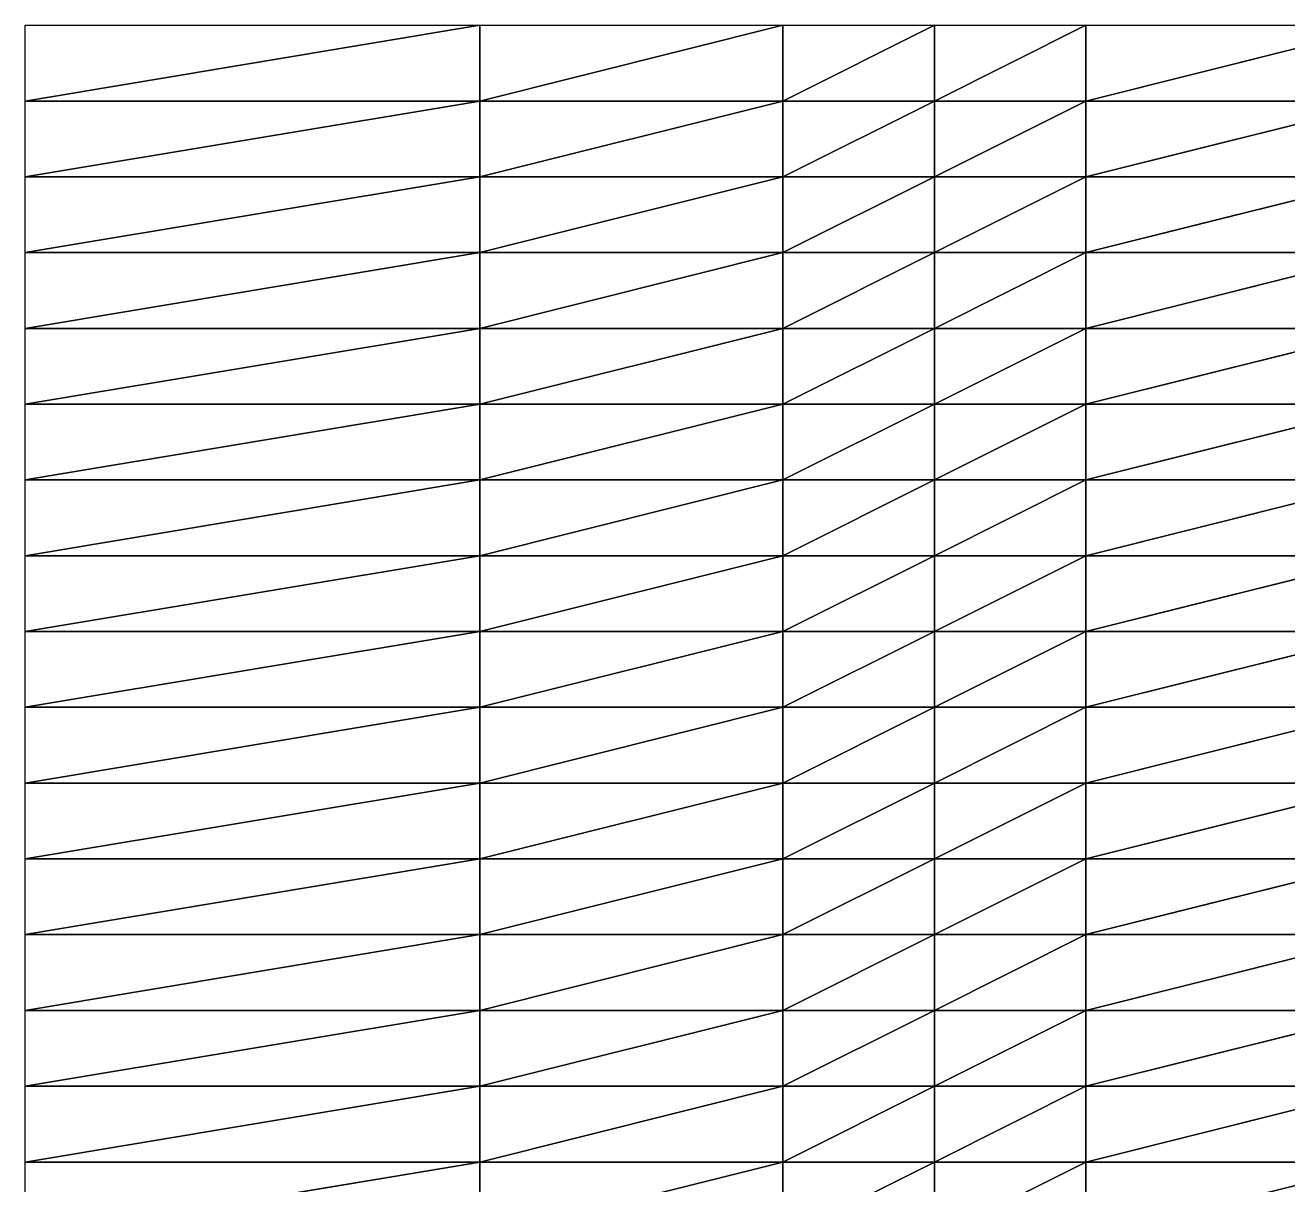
# Model space of a CAD drawing. Header units: metres. Extents: x -2000 to 14750, y -2250 to 1500.
# Drawn here: x -2000 to 83, y -413 to 1500 of the extents above; entities that cross this region are included whole.
import ezdxf

# ---------------------------------------------------------------- set-up
doc = ezdxf.new("R2010")
doc.units = ezdxf.units.M

msp = doc.modelspace()

# ---------------------------------------------------------------- linework, layer by layer
for p, q in [((-1250, 1500, -6436.1006), (-2000, 1375, -6478.38)), ((-2000, 1375, -6478.38), (-2000, 1500, -6494.777)), ((-2000, 1500, -6494.777), (-1250, 1500, -6436.1006)), ((-2000, 1375, -6478.38), (-1250, 1500, -6436.1006)), ((-750, 1500, -6498.581), (-1250, 1375, -6424.4917)), ((-1250, 1375, -6424.4917), (-1250, 1500, -6436.1006)), ((-1250, 1500, -6436.1006), (-750, 1500, -6498.581)), ((-1250, 1375, -6424.4917), (-750, 1500, -6498.581)), ((-1250, 1500, -6436.1006), (-1250, 1375, -6424.4917)), ((-500, 1500, -6582.182), (-750, 1375, -6496.3193)), ((-750, 1375, -6496.3193), (-750, 1500, -6498.581)), ((-750, 1500, -6498.581), (-500, 1500, -6582.182)), ((-750, 1375, -6496.3193), (-500, 1500, -6582.182)), ((-750, 1500, -6498.581), (-750, 1375, -6496.3193)), ((-250, 1500, -6582.997), (-500, 1375, -6580.7495)), ((-500, 1375, -6580.7495), (-500, 1500, -6582.182)), ((-500, 1500, -6582.182), (-250, 1500, -6582.997)), ((-500, 1375, -6580.7495), (-250, 1500, -6582.997)), ((-500, 1500, -6582.182), (-500, 1375, -6580.7495)), ((250, 1500, -6496.928), (-250, 1375, -6579.097)), ((-250, 1375, -6579.097), (-250, 1500, -6582.997)), ((-250, 1500, -6582.997), (250, 1500, -6496.928)), ((-250, 1375, -6579.097), (250, 1500, -6496.928)), ((-250, 1500, -6582.997), (-250, 1375, -6579.097)), ((-1250, 1375, -6424.4917), (-2000, 1375, -6478.38)), ((-1250, 1375, -6424.4917), (-2000, 1250, -6501.094)), ((-2000, 1250, -6501.094), (-2000, 1375, -6478.38)), ((-2000, 1375, -6478.38), (-1250, 1375, -6424.4917)), ((-2000, 1250, -6501.094), (-1250, 1375, -6424.4917)), ((-750, 1375, -6496.3193), (-1250, 1375, -6424.4917)), ((-750, 1375, -6496.3193), (-1250, 1250, -6415.4326)), ((-1250, 1250, -6415.4326), (-1250, 1375, -6424.4917)), ((-1250, 1375, -6424.4917), (-750, 1375, -6496.3193)), ((-1250, 1250, -6415.4326), (-750, 1375, -6496.3193)), ((-1250, 1375, -6424.4917), (-1250, 1250, -6415.4326)), ((-500, 1375, -6580.7495), (-750, 1375, -6496.3193)), ((-500, 1375, -6580.7495), (-750, 1250, -6495.729)), ((-750, 1250, -6495.729), (-750, 1375, -6496.3193)), ((-750, 1375, -6496.3193), (-500, 1375, -6580.7495)), ((-750, 1250, -6495.729), (-500, 1375, -6580.7495)), ((-750, 1375, -6496.3193), (-750, 1250, -6495.729)), ((-250, 1375, -6579.097), (-500, 1375, -6580.7495)), ((-250, 1375, -6579.097), (-500, 1250, -6573.938)), ((-500, 1250, -6573.938), (-500, 1375, -6580.7495)), ((-500, 1375, -6580.7495), (-250, 1375, -6579.097)), ((-500, 1250, -6573.938), (-250, 1375, -6579.097)), ((-500, 1375, -6580.7495), (-500, 1250, -6573.938)), ((250, 1375, -6496.718), (-250, 1375, -6579.097)), ((250, 1375, -6496.718), (-250, 1250, -6573.874)), ((-250, 1250, -6573.874), (-250, 1375, -6579.097)), ((-250, 1375, -6579.097), (250, 1375, -6496.718)), ((-250, 1250, -6573.874), (250, 1375, -6496.718)), ((-250, 1375, -6579.097), (-250, 1250, -6573.874)), ((-1250, 1250, -6415.4326), (-2000, 1250, -6501.094)), ((-1250, 1250, -6415.4326), (-2000, 1125, -6494.965)), ((-2000, 1125, -6494.965), (-2000, 1250, -6501.094)), ((-2000, 1250, -6501.094), (-1250, 1250, -6415.4326)), ((-2000, 1125, -6494.965), (-1250, 1250, -6415.4326)), ((-750, 1250, -6495.729), (-1250, 1250, -6415.4326)), ((-750, 1250, -6495.729), (-1250, 1125, -6413.524)), ((-1250, 1125, -6413.524), (-1250, 1250, -6415.4326)), ((-1250, 1250, -6415.4326), (-750, 1250, -6495.729)), ((-1250, 1125, -6413.524), (-750, 1250, -6495.729)), ((-1250, 1250, -6415.4326), (-1250, 1125, -6413.524)), ((-500, 1250, -6573.938), (-750, 1250, -6495.729)), ((-500, 1250, -6573.938), (-750, 1125, -6497.1206)), ((-750, 1125, -6497.1206), (-750, 1250, -6495.729)), ((-750, 1250, -6495.729), (-500, 1250, -6573.938)), ((-750, 1125, -6497.1206), (-500, 1250, -6573.938)), ((-750, 1250, -6495.729), (-750, 1125, -6497.1206)), ((-250, 1250, -6573.874), (-500, 1250, -6573.938)), ((-250, 1250, -6573.874), (-500, 1125, -6550.464)), ((-500, 1125, -6550.464), (-500, 1250, -6573.938)), ((-500, 1250, -6573.938), (-250, 1250, -6573.874)), ((-500, 1125, -6550.464), (-250, 1250, -6573.874)), ((-500, 1250, -6573.938), (-500, 1125, -6550.464)), ((250, 1250, -6496.933), (-250, 1250, -6573.874)), ((250, 1250, -6496.933), (-250, 1125, -6562.485)), ((-250, 1125, -6562.485), (-250, 1250, -6573.874)), ((-250, 1250, -6573.874), (250, 1250, -6496.933)), ((-250, 1125, -6562.485), (250, 1250, -6496.933)), ((-250, 1250, -6573.874), (-250, 1125, -6562.485)), ((-1250, 1125, -6413.524), (-2000, 1125, -6494.965)), ((-1250, 1125, -6413.524), (-2000, 1000, -6488.89)), ((-2000, 1000, -6488.89), (-2000, 1125, -6494.965)), ((-2000, 1125, -6494.965), (-1250, 1125, -6413.524)), ((-2000, 1000, -6488.89), (-1250, 1125, -6413.524)), ((-750, 1125, -6497.1206), (-1250, 1125, -6413.524)), ((-750, 1125, -6497.1206), (-1250, 1000, -6412.741)), ((-1250, 1000, -6412.741), (-1250, 1125, -6413.524)), ((-1250, 1125, -6413.524), (-750, 1125, -6497.1206)), ((-1250, 1000, -6412.741), (-750, 1125, -6497.1206)), ((-1250, 1125, -6413.524), (-1250, 1000, -6412.741)), ((-500, 1125, -6550.464), (-750, 1125, -6497.1206)), ((-500, 1125, -6550.464), (-750, 1000, -6497.6885)), ((-750, 1000, -6497.6885), (-750, 1125, -6497.1206)), ((-750, 1125, -6497.1206), (-500, 1125, -6550.464)), ((-750, 1000, -6497.6885), (-500, 1125, -6550.464)), ((-750, 1125, -6497.1206), (-750, 1000, -6497.6885)), ((-250, 1125, -6562.485), (-500, 1125, -6550.464)), ((-250, 1125, -6562.485), (-500, 1000, -6514.923)), ((-500, 1000, -6514.923), (-500, 1125, -6550.464)), ((-500, 1125, -6550.464), (-250, 1125, -6562.485)), ((-500, 1000, -6514.923), (-250, 1125, -6562.485)), ((-500, 1125, -6550.464), (-500, 1000, -6514.923)), ((250, 1125, -6497.7754), (-250, 1125, -6562.485)), ((250, 1125, -6497.7754), (-250, 1000, -6539.6562)), ((-250, 1000, -6539.6562), (-250, 1125, -6562.485)), ((-250, 1125, -6562.485), (250, 1125, -6497.7754)), ((-250, 1000, -6539.6562), (250, 1125, -6497.7754)), ((-250, 1125, -6562.485), (-250, 1000, -6539.6562)), ((-1250, 1000, -6412.741), (-2000, 1000, -6488.89)), ((-1250, 1000, -6412.741), (-2000, 875, -6518.365)), ((-2000, 875, -6518.365), (-2000, 1000, -6488.89)), ((-2000, 1000, -6488.89), (-1250, 1000, -6412.741)), ((-2000, 875, -6518.365), (-1250, 1000, -6412.741)), ((-750, 1000, -6497.6885), (-1250, 1000, -6412.741)), ((-750, 1000, -6497.6885), (-1250, 875, -6413.345)), ((-1250, 875, -6413.345), (-1250, 1000, -6412.741)), ((-1250, 1000, -6412.741), (-750, 1000, -6497.6885)), ((-1250, 875, -6413.345), (-750, 1000, -6497.6885)), ((-1250, 1000, -6412.741), (-1250, 875, -6413.345)), ((-500, 1000, -6514.923), (-750, 1000, -6497.6885)), ((-500, 1000, -6514.923), (-750, 875, -6497.0566)), ((-750, 875, -6497.0566), (-750, 1000, -6497.6885)), ((-750, 1000, -6497.6885), (-500, 1000, -6514.923)), ((-750, 875, -6497.0566), (-500, 1000, -6514.923)), ((-750, 1000, -6497.6885), (-750, 875, -6497.0566)), ((-250, 1000, -6539.6562), (-500, 1000, -6514.923)), ((-250, 1000, -6539.6562), (-500, 875, -6462.349)), ((-500, 875, -6462.349), (-500, 1000, -6514.923)), ((-500, 1000, -6514.923), (-250, 1000, -6539.6562)), ((-500, 875, -6462.349), (-250, 1000, -6539.6562)), ((-500, 1000, -6514.923), (-500, 875, -6462.349)), ((250, 1000, -6499.1255), (-250, 1000, -6539.6562)), ((250, 1000, -6499.1255), (-250, 875, -6514.6025)), ((-250, 875, -6514.6025), (-250, 1000, -6539.6562)), ((-250, 1000, -6539.6562), (250, 1000, -6499.1255)), ((-250, 875, -6514.6025), (250, 1000, -6499.1255)), ((-250, 1000, -6539.6562), (-250, 875, -6514.6025)), ((-1250, 875, -6413.345), (-2000, 875, -6518.365)), ((-1250, 875, -6413.345), (-2000, 750, -6527.69)), ((-2000, 750, -6527.69), (-2000, 875, -6518.365)), ((-2000, 875, -6518.365), (-1250, 875, -6413.345)), ((-2000, 750, -6527.69), (-1250, 875, -6413.345)), ((-750, 875, -6497.0566), (-1250, 875, -6413.345)), ((-750, 875, -6497.0566), (-1250, 750, -6422.258)), ((-1250, 750, -6422.258), (-1250, 875, -6413.345)), ((-1250, 875, -6413.345), (-750, 875, -6497.0566)), ((-1250, 750, -6422.258), (-750, 875, -6497.0566)), ((-1250, 875, -6413.345), (-1250, 750, -6422.258)), ((-500, 875, -6462.349), (-750, 875, -6497.0566)), ((-500, 875, -6462.349), (-750, 750, -6495.3447)), ((-750, 750, -6495.3447), (-750, 875, -6497.0566)), ((-750, 875, -6497.0566), (-500, 875, -6462.349)), ((-750, 750, -6495.3447), (-500, 875, -6462.349)), ((-750, 875, -6497.0566), (-750, 750, -6495.3447)), ((-250, 875, -6514.6025), (-500, 875, -6462.349)), ((-250, 875, -6514.6025), (-500, 750, -6427.028)), ((-500, 750, -6427.028), (-500, 875, -6462.349)), ((-500, 875, -6462.349), (-250, 875, -6514.6025)), ((-500, 750, -6427.028), (-250, 875, -6514.6025)), ((-500, 875, -6462.349), (-500, 750, -6427.028)), ((250, 875, -6498.3154), (-250, 875, -6514.6025)), ((250, 875, -6498.3154), (-250, 750, -6489.586)), ((-250, 750, -6489.586), (-250, 875, -6514.6025)), ((-250, 875, -6514.6025), (250, 875, -6498.3154)), ((-250, 750, -6489.586), (250, 875, -6498.3154)), ((-250, 875, -6514.6025), (-250, 750, -6489.586)), ((-1250, 750, -6422.258), (-2000, 750, -6527.69)), ((-1250, 750, -6422.258), (-2000, 625, -6489.5493)), ((-2000, 625, -6489.5493), (-2000, 750, -6527.69)), ((-2000, 750, -6527.69), (-1250, 750, -6422.258)), ((-2000, 625, -6489.5493), (-1250, 750, -6422.258)), ((-750, 750, -6495.3447), (-1250, 750, -6422.258)), ((-750, 750, -6495.3447), (-1250, 625, -6430.2095)), ((-1250, 625, -6430.2095), (-1250, 750, -6422.258)), ((-1250, 750, -6422.258), (-750, 750, -6495.3447)), ((-1250, 625, -6430.2095), (-750, 750, -6495.3447)), ((-1250, 750, -6422.258), (-1250, 625, -6430.2095)), ((-500, 750, -6427.028), (-750, 750, -6495.3447)), ((-500, 750, -6427.028), (-750, 625, -6495.303)), ((-750, 625, -6495.303), (-750, 750, -6495.3447)), ((-750, 750, -6495.3447), (-500, 750, -6427.028)), ((-750, 625, -6495.303), (-500, 750, -6427.028)), ((-750, 750, -6495.3447), (-750, 625, -6495.303)), ((-250, 750, -6489.586), (-500, 750, -6427.028)), ((-250, 750, -6489.586), (-500, 625, -6421.0176)), ((-500, 625, -6421.0176), (-500, 750, -6427.028)), ((-500, 750, -6427.028), (-250, 750, -6489.586)), ((-500, 625, -6421.0176), (-250, 750, -6489.586)), ((-500, 750, -6427.028), (-500, 625, -6421.0176)), ((250, 750, -6501.419), (-250, 750, -6489.586)), ((250, 750, -6501.419), (-250, 625, -6465.9287)), ((-250, 625, -6465.9287), (-250, 750, -6489.586)), ((-250, 750, -6489.586), (250, 750, -6501.419)), ((-250, 625, -6465.9287), (250, 750, -6501.419)), ((-250, 750, -6489.586), (-250, 625, -6465.9287)), ((-1250, 625, -6430.2095), (-2000, 625, -6489.5493)), ((-1250, 625, -6430.2095), (-2000, 500, -6479.1533)), ((-2000, 500, -6479.1533), (-2000, 625, -6489.5493)), ((-2000, 625, -6489.5493), (-1250, 625, -6430.2095)), ((-2000, 500, -6479.1533), (-1250, 625, -6430.2095)), ((-750, 625, -6495.303), (-1250, 625, -6430.2095)), ((-750, 625, -6495.303), (-1250, 500, -6452.237)), ((-1250, 500, -6452.237), (-1250, 625, -6430.2095)), ((-1250, 625, -6430.2095), (-750, 625, -6495.303)), ((-1250, 500, -6452.237), (-750, 625, -6495.303)), ((-1250, 625, -6430.2095), (-1250, 500, -6452.237)), ((-500, 625, -6421.0176), (-750, 625, -6495.303)), ((-500, 625, -6421.0176), (-750, 500, -6494.1313)), ((-750, 500, -6494.1313), (-750, 625, -6495.303)), ((-750, 625, -6495.303), (-500, 625, -6421.0176)), ((-750, 500, -6494.1313), (-500, 625, -6421.0176)), ((-750, 625, -6495.303), (-750, 500, -6494.1313)), ((-250, 625, -6465.9287), (-500, 625, -6421.0176)), ((-250, 625, -6465.9287), (-500, 500, -6419.557)), ((-500, 500, -6419.557), (-500, 625, -6421.0176)), ((-500, 625, -6421.0176), (-250, 625, -6465.9287)), ((-500, 500, -6419.557), (-250, 625, -6465.9287)), ((-500, 625, -6421.0176), (-500, 500, -6419.557)), ((250, 625, -6501.236), (-250, 625, -6465.9287)), ((250, 625, -6501.236), (-250, 500, -6448.1123)), ((-250, 500, -6448.1123), (-250, 625, -6465.9287)), ((-250, 625, -6465.9287), (250, 625, -6501.236)), ((-250, 500, -6448.1123), (250, 625, -6501.236)), ((-250, 625, -6465.9287), (-250, 500, -6448.1123)), ((-1250, 500, -6452.237), (-2000, 500, -6479.1533)), ((-1250, 500, -6452.237), (-2000, 375, -6507.4204)), ((-2000, 375, -6507.4204), (-2000, 500, -6479.1533)), ((-2000, 500, -6479.1533), (-1250, 500, -6452.237)), ((-2000, 375, -6507.4204), (-1250, 500, -6452.237)), ((-750, 500, -6494.1313), (-1250, 500, -6452.237)), ((-750, 500, -6494.1313), (-1250, 375, -6477.7803)), ((-1250, 375, -6477.7803), (-1250, 500, -6452.237)), ((-1250, 500, -6452.237), (-750, 500, -6494.1313)), ((-1250, 375, -6477.7803), (-750, 500, -6494.1313)), ((-1250, 500, -6452.237), (-1250, 375, -6477.7803)), ((-500, 500, -6419.557), (-750, 500, -6494.1313)), ((-500, 500, -6419.557), (-750, 375, -6493.1016)), ((-750, 375, -6493.1016), (-750, 500, -6494.1313)), ((-750, 500, -6494.1313), (-500, 500, -6419.557)), ((-750, 375, -6493.1016), (-500, 500, -6419.557)), ((-750, 500, -6494.1313), (-750, 375, -6493.1016)), ((-250, 500, -6448.1123), (-500, 500, -6419.557)), ((-250, 500, -6448.1123), (-500, 375, -6426.2773)), ((-500, 375, -6426.2773), (-500, 500, -6419.557)), ((-500, 500, -6419.557), (-250, 500, -6448.1123)), ((-500, 375, -6426.2773), (-250, 500, -6448.1123)), ((-500, 500, -6419.557), (-500, 375, -6426.2773)), ((250, 500, -6501.158), (-250, 500, -6448.1123)), ((250, 500, -6501.158), (-250, 375, -6433.359)), ((-250, 375, -6433.359), (-250, 500, -6448.1123)), ((-250, 500, -6448.1123), (250, 500, -6501.158)), ((-250, 375, -6433.359), (250, 500, -6501.158)), ((-250, 500, -6448.1123), (-250, 375, -6433.359)), ((-1250, 375, -6477.7803), (-2000, 375, -6507.4204)), ((-1250, 375, -6477.7803), (-2000, 250, -6496.132)), ((-2000, 250, -6496.132), (-2000, 375, -6507.4204)), ((-2000, 375, -6507.4204), (-1250, 375, -6477.7803)), ((-2000, 250, -6496.132), (-1250, 375, -6477.7803)), ((-750, 375, -6493.1016), (-1250, 375, -6477.7803)), ((-750, 375, -6493.1016), (-1250, 250, -6501.314)), ((-1250, 250, -6501.314), (-1250, 375, -6477.7803)), ((-1250, 375, -6477.7803), (-750, 375, -6493.1016)), ((-1250, 250, -6501.314), (-750, 375, -6493.1016)), ((-1250, 375, -6477.7803), (-1250, 250, -6501.314)), ((-500, 375, -6426.2773), (-750, 375, -6493.1016)), ((-500, 375, -6426.2773), (-750, 250, -6493.472)), ((-750, 250, -6493.472), (-750, 375, -6493.1016)), ((-750, 375, -6493.1016), (-500, 375, -6426.2773)), ((-750, 250, -6493.472), (-500, 375, -6426.2773)), ((-750, 375, -6493.1016), (-750, 250, -6493.472)), ((-250, 375, -6433.359), (-500, 375, -6426.2773)), ((-250, 375, -6433.359), (-500, 250, -6453.5415)), ((-500, 250, -6453.5415), (-500, 375, -6426.2773)), ((-500, 375, -6426.2773), (-250, 375, -6433.359)), ((-500, 250, -6453.5415), (-250, 375, -6433.359)), ((-500, 375, -6426.2773), (-500, 250, -6453.5415)), ((250, 375, -6502.2383), (-250, 375, -6433.359)), ((250, 375, -6502.2383), (-250, 250, -6420.885)), ((-250, 250, -6420.885), (-250, 375, -6433.359)), ((-250, 375, -6433.359), (250, 375, -6502.2383)), ((-250, 250, -6420.885), (250, 375, -6502.2383)), ((-250, 375, -6433.359), (-250, 250, -6420.885)), ((-1250, 250, -6501.314), (-2000, 250, -6496.132)), ((-1250, 250, -6501.314), (-2000, 125, -6492.392)), ((-2000, 125, -6492.392), (-2000, 250, -6496.132)), ((-2000, 250, -6496.132), (-1250, 250, -6501.314)), ((-2000, 125, -6492.392), (-1250, 250, -6501.314)), ((-750, 250, -6493.472), (-1250, 250, -6501.314)), ((-750, 250, -6493.472), (-1250, 125, -6526.7974)), ((-1250, 125, -6526.7974), (-1250, 250, -6501.314)), ((-1250, 250, -6501.314), (-750, 250, -6493.472)), ((-1250, 125, -6526.7974), (-750, 250, -6493.472)), ((-1250, 250, -6501.314), (-1250, 125, -6526.7974)), ((-500, 250, -6453.5415), (-750, 250, -6493.472)), ((-500, 250, -6453.5415), (-750, 125, -6492.2227)), ((-750, 125, -6492.2227), (-750, 250, -6493.472)), ((-750, 250, -6493.472), (-500, 250, -6453.5415)), ((-750, 125, -6492.2227), (-500, 250, -6453.5415)), ((-750, 250, -6493.472), (-750, 125, -6492.2227)), ((-250, 250, -6420.885), (-500, 250, -6453.5415)), ((-250, 250, -6420.885), (-500, 125, -6498.9746)), ((-500, 125, -6498.9746), (-500, 250, -6453.5415)), ((-500, 250, -6453.5415), (-250, 250, -6420.885)), ((-500, 125, -6498.9746), (-250, 250, -6420.885)), ((-500, 250, -6453.5415), (-500, 125, -6498.9746)), ((250, 250, -6501.781), (-250, 250, -6420.885)), ((250, 250, -6501.781), (-250, 125, -6413.753)), ((-250, 125, -6413.753), (-250, 250, -6420.885)), ((-250, 250, -6420.885), (250, 250, -6501.781)), ((-250, 125, -6413.753), (250, 250, -6501.781)), ((-250, 250, -6420.885), (-250, 125, -6413.753)), ((-1250, 125, -6526.7974), (-2000, 125, -6492.392)), ((-1250, 125, -6526.7974), (-2000, 0, -6526.77)), ((-2000, 0, -6526.77), (-2000, 125, -6492.392)), ((-2000, 125, -6492.392), (-1250, 125, -6526.7974)), ((-2000, 0, -6526.77), (-1250, 125, -6526.7974)), ((-750, 125, -6492.2227), (-1250, 125, -6526.7974)), ((-750, 125, -6492.2227), (-1250, 0, -6545.4604)), ((-1250, 0, -6545.4604), (-1250, 125, -6526.7974)), ((-1250, 125, -6526.7974), (-750, 125, -6492.2227)), ((-1250, 0, -6545.4604), (-750, 125, -6492.2227)), ((-1250, 125, -6526.7974), (-1250, 0, -6545.4604)), ((-500, 125, -6498.9746), (-750, 125, -6492.2227)), ((-500, 125, -6498.9746), (-750, 0, -6492.0625)), ((-750, 0, -6492.0625), (-750, 125, -6492.2227)), ((-750, 125, -6492.2227), (-500, 125, -6498.9746)), ((-750, 0, -6492.0625), (-500, 125, -6498.9746)), ((-750, 125, -6492.2227), (-750, 0, -6492.0625)), ((-250, 125, -6413.753), (-500, 125, -6498.9746)), ((-250, 125, -6413.753), (-500, 0, -6540.2603)), ((-500, 0, -6540.2603), (-500, 125, -6498.9746)), ((-500, 125, -6498.9746), (-250, 125, -6413.753)), ((-500, 0, -6540.2603), (-250, 125, -6413.753)), ((-500, 125, -6498.9746), (-500, 0, -6540.2603)), ((250, 125, -6504.66), (-250, 125, -6413.753)), ((250, 125, -6504.66), (-250, 0, -6410.745)), ((-250, 0, -6410.745), (-250, 125, -6413.753)), ((-250, 125, -6413.753), (250, 125, -6504.66)), ((-250, 0, -6410.745), (250, 125, -6504.66)), ((-250, 125, -6413.753), (-250, 0, -6410.745)), ((-1250, 0, -6545.4604), (-2000, 0, -6526.77)), ((-1250, 0, -6545.4604), (-2000, -125, -6516.722)), ((-2000, -125, -6516.722), (-2000, 0, -6526.77)), ((-2000, 0, -6526.77), (-1250, 0, -6545.4604)), ((-2000, -125, -6516.722), (-1250, 0, -6545.4604)), ((-750, 0, -6492.0625), (-1250, 0, -6545.4604)), ((-750, 0, -6492.0625), (-1250, -125, -6563.437)), ((-1250, -125, -6563.437), (-1250, 0, -6545.4604)), ((-1250, 0, -6545.4604), (-750, 0, -6492.0625)), ((-1250, -125, -6563.437), (-750, 0, -6492.0625)), ((-1250, 0, -6545.4604), (-1250, -125, -6563.437)), ((-500, 0, -6540.2603), (-750, 0, -6492.0625)), ((-500, 0, -6540.2603), (-750, -125, -6495.0425)), ((-750, -125, -6495.0425), (-750, 0, -6492.0625)), ((-750, 0, -6492.0625), (-500, 0, -6540.2603)), ((-750, -125, -6495.0425), (-500, 0, -6540.2603)), ((-750, 0, -6492.0625), (-750, -125, -6495.0425)), ((-250, 0, -6410.745), (-500, 0, -6540.2603)), ((-250, 0, -6410.745), (-500, -125, -6574.1577)), ((-500, -125, -6574.1577), (-500, 0, -6540.2603)), ((-500, 0, -6540.2603), (-250, 0, -6410.745)), ((-500, -125, -6574.1577), (-250, 0, -6410.745)), ((-500, 0, -6540.2603), (-500, -125, -6574.1577)), ((250, 0, -6503.0576), (-250, 0, -6410.745)), ((250, 0, -6503.0576), (-250, -125, -6409.8296)), ((-250, -125, -6409.8296), (-250, 0, -6410.745)), ((-250, 0, -6410.745), (250, 0, -6503.0576)), ((-250, -125, -6409.8296), (250, 0, -6503.0576)), ((-250, 0, -6410.745), (-250, -125, -6409.8296)), ((-1250, -125, -6563.437), (-2000, -125, -6516.722)), ((-1250, -125, -6563.437), (-2000, -250, -6492.0576)), ((-2000, -250, -6492.0576), (-2000, -125, -6516.722)), ((-2000, -125, -6516.722), (-1250, -125, -6563.437)), ((-2000, -250, -6492.0576), (-1250, -125, -6563.437)), ((-750, -125, -6495.0425), (-1250, -125, -6563.437)), ((-750, -125, -6495.0425), (-1250, -250, -6576.9546)), ((-1250, -250, -6576.9546), (-1250, -125, -6563.437)), ((-1250, -125, -6563.437), (-750, -125, -6495.0425)), ((-1250, -250, -6576.9546), (-750, -125, -6495.0425)), ((-1250, -125, -6563.437), (-1250, -250, -6576.9546)), ((-500, -125, -6574.1577), (-750, -125, -6495.0425)), ((-500, -125, -6574.1577), (-750, -250, -6494.58)), ((-750, -250, -6494.58), (-750, -125, -6495.0425)), ((-750, -125, -6495.0425), (-500, -125, -6574.1577)), ((-750, -250, -6494.58), (-500, -125, -6574.1577)), ((-750, -125, -6495.0425), (-750, -250, -6494.58)), ((-250, -125, -6409.8296), (-500, -125, -6574.1577)), ((-250, -125, -6409.8296), (-500, -250, -6586.2017)), ((-500, -250, -6586.2017), (-500, -125, -6574.1577)), ((-500, -125, -6574.1577), (-250, -125, -6409.8296)), ((-500, -250, -6586.2017), (-250, -125, -6409.8296)), ((-500, -125, -6574.1577), (-500, -250, -6586.2017)), ((250, -125, -6506.8525), (-250, -125, -6409.8296)), ((250, -125, -6506.8525), (-250, -250, -6411.8438)), ((-250, -250, -6411.8438), (-250, -125, -6409.8296)), ((-250, -125, -6409.8296), (250, -125, -6506.8525)), ((-250, -250, -6411.8438), (250, -125, -6506.8525)), ((-250, -125, -6409.8296), (-250, -250, -6411.8438)), ((-1250, -250, -6576.9546), (-2000, -250, -6492.0576)), ((-1250, -250, -6576.9546), (-2000, -375, -6487.851)), ((-2000, -375, -6487.851), (-2000, -250, -6492.0576)), ((-2000, -250, -6492.0576), (-1250, -250, -6576.9546)), ((-2000, -375, -6487.851), (-1250, -250, -6576.9546)), ((-750, -250, -6494.58), (-1250, -250, -6576.9546)), ((-750, -250, -6494.58), (-1250, -375, -6581.9624)), ((-1250, -375, -6581.9624), (-1250, -250, -6576.9546)), ((-1250, -250, -6576.9546), (-750, -250, -6494.58)), ((-1250, -375, -6581.9624), (-750, -250, -6494.58)), ((-1250, -250, -6576.9546), (-1250, -375, -6581.9624)), ((-500, -250, -6586.2017), (-750, -250, -6494.58)), ((-500, -250, -6586.2017), (-750, -375, -6494.223)), ((-750, -375, -6494.223), (-750, -250, -6494.58)), ((-750, -250, -6494.58), (-500, -250, -6586.2017)), ((-750, -375, -6494.223), (-500, -250, -6586.2017)), ((-750, -250, -6494.58), (-750, -375, -6494.223)), ((-250, -250, -6411.8438), (-500, -250, -6586.2017)), ((-250, -250, -6411.8438), (-500, -375, -6583.1436)), ((-500, -375, -6583.1436), (-500, -250, -6586.2017)), ((-500, -250, -6586.2017), (-250, -250, -6411.8438)), ((-500, -375, -6583.1436), (-250, -250, -6411.8438)), ((-500, -250, -6586.2017), (-500, -375, -6583.1436)), ((250, -250, -6506.198), (-250, -250, -6411.8438)), ((250, -250, -6506.198), (-250, -375, -6415.3228)), ((-250, -375, -6415.3228), (-250, -250, -6411.8438)), ((-250, -250, -6411.8438), (250, -250, -6506.198)), ((-250, -375, -6415.3228), (250, -250, -6506.198)), ((-250, -250, -6411.8438), (-250, -375, -6415.3228)), ((-1250, -375, -6581.9624), (-2000, -375, -6487.851)), ((-1250, -375, -6581.9624), (-2000, -500, -6497.67)), ((-2000, -500, -6497.67), (-2000, -375, -6487.851)), ((-2000, -375, -6487.851), (-1250, -375, -6581.9624)), ((-2000, -500, -6497.67), (-1250, -375, -6581.9624)), ((-750, -375, -6494.223), (-1250, -375, -6581.9624)), ((-750, -375, -6494.223), (-1250, -500, -6583.4136)), ((-1250, -500, -6583.4136), (-1250, -375, -6581.9624)), ((-1250, -375, -6581.9624), (-750, -375, -6494.223)), ((-1250, -500, -6583.4136), (-750, -375, -6494.223)), ((-1250, -375, -6581.9624), (-1250, -500, -6583.4136)), ((-500, -375, -6583.1436), (-750, -375, -6494.223)), ((-500, -375, -6583.1436), (-750, -500, -6494.2275)), ((-750, -500, -6494.2275), (-750, -375, -6494.223)), ((-750, -375, -6494.223), (-500, -375, -6583.1436)), ((-750, -500, -6494.2275), (-500, -375, -6583.1436)), ((-750, -375, -6494.223), (-750, -500, -6494.2275)), ((-250, -375, -6415.3228), (-500, -375, -6583.1436)), ((-250, -375, -6415.3228), (-500, -500, -6569.2275)), ((-500, -500, -6569.2275), (-500, -375, -6583.1436)), ((-500, -375, -6583.1436), (-250, -375, -6415.3228)), ((-500, -500, -6569.2275), (-250, -375, -6415.3228)), ((-500, -375, -6583.1436), (-500, -500, -6569.2275)), ((250, -375, -6507.594), (-250, -375, -6415.3228)), ((-250, -500, -6420.5415), (-250, -375, -6415.3228)), ((-250, -375, -6415.3228), (250, -375, -6507.594)), ((-250, -375, -6415.3228), (-250, -500, -6420.5415))]:
    msp.add_line(p, q)
for points in [[(-1250, 1500, -6436.1006), (-2000, 1375, -6478.38), (-2000, 1500, -6494.777), (-1999.9999, 1500.0001, -6494.777)], [(-2000, 1375, -6478.38), (-1250, 1500, -6436.1006), (-1250, 1375, -6424.4917), (-1249.9999, 1375.0001, -6424.4917)], [(-750, 1500, -6498.581), (-1250, 1375, -6424.4917), (-1250, 1500, -6436.1006), (-1249.9999, 1500.0001, -6436.1006)], [(-1250, 1375, -6424.4917), (-750, 1500, -6498.581), (-750, 1375, -6496.3193), (-749.9999, 1375.0001, -6496.3193)], [(-500, 1500, -6582.182), (-750, 1375, -6496.3193), (-750, 1500, -6498.581), (-749.9999, 1500.0001, -6498.581)], [(-750, 1375, -6496.3193), (-500, 1500, -6582.182), (-500, 1375, -6580.7495), (-499.9999, 1375.0001, -6580.7495)], [(-250, 1500, -6582.997), (-500, 1375, -6580.7495), (-500, 1500, -6582.182), (-499.9999, 1500.0001, -6582.182)], [(-500, 1375, -6580.7495), (-250, 1500, -6582.997), (-250, 1375, -6579.097), (-249.9999, 1375.0001, -6579.097)], [(250, 1500, -6496.928), (-250, 1375, -6579.097), (-250, 1500, -6582.997), (-249.9999, 1500.0001, -6582.997)], [(-250, 1375, -6579.097), (250, 1500, -6496.928), (250, 1375, -6496.718), (250.0001, 1375.0001, -6496.718)], [(-1250, 1375, -6424.4917), (-2000, 1250, -6501.094), (-2000, 1375, -6478.38), (-1999.9999, 1375.0001, -6478.38)], [(-2000, 1250, -6501.094), (-1250, 1375, -6424.4917), (-1250, 1250, -6415.4326), (-1249.9999, 1250.0001, -6415.4326)], [(-750, 1375, -6496.3193), (-1250, 1250, -6415.4326), (-1250, 1375, -6424.4917), (-1249.9999, 1375.0001, -6424.4917)], [(-1250, 1250, -6415.4326), (-750, 1375, -6496.3193), (-750, 1250, -6495.729), (-749.9999, 1250.0001, -6495.729)], [(-500, 1375, -6580.7495), (-750, 1250, -6495.729), (-750, 1375, -6496.3193), (-749.9999, 1375.0001, -6496.3193)], [(-750, 1250, -6495.729), (-500, 1375, -6580.7495), (-500, 1250, -6573.938), (-499.9999, 1250.0001, -6573.938)], [(-250, 1375, -6579.097), (-500, 1250, -6573.938), (-500, 1375, -6580.7495), (-499.9999, 1375.0001, -6580.7495)], [(-500, 1250, -6573.938), (-250, 1375, -6579.097), (-250, 1250, -6573.874), (-249.9999, 1250.0001, -6573.874)], [(250, 1375, -6496.718), (-250, 1250, -6573.874), (-250, 1375, -6579.097), (-249.9999, 1375.0001, -6579.097)], [(-250, 1250, -6573.874), (250, 1375, -6496.718), (250, 1250, -6496.933), (250.0001, 1250.0001, -6496.933)], [(-1250, 1250, -6415.4326), (-2000, 1125, -6494.965), (-2000, 1250, -6501.094), (-1999.9999, 1250.0001, -6501.094)], [(-2000, 1125, -6494.965), (-1250, 1250, -6415.4326), (-1250, 1125, -6413.524), (-1249.9999, 1125.0001, -6413.524)], [(-750, 1250, -6495.729), (-1250, 1125, -6413.524), (-1250, 1250, -6415.4326), (-1249.9999, 1250.0001, -6415.4326)], [(-1250, 1125, -6413.524), (-750, 1250, -6495.729), (-750, 1125, -6497.1206), (-749.9999, 1125.0001, -6497.1206)], [(-500, 1250, -6573.938), (-750, 1125, -6497.1206), (-750, 1250, -6495.729), (-749.9999, 1250.0001, -6495.729)], [(-750, 1125, -6497.1206), (-500, 1250, -6573.938), (-500, 1125, -6550.464), (-499.9999, 1125.0001, -6550.464)], [(-250, 1250, -6573.874), (-500, 1125, -6550.464), (-500, 1250, -6573.938), (-499.9999, 1250.0001, -6573.938)], [(-500, 1125, -6550.464), (-250, 1250, -6573.874), (-250, 1125, -6562.485), (-249.9999, 1125.0001, -6562.485)], [(250, 1250, -6496.933), (-250, 1125, -6562.485), (-250, 1250, -6573.874), (-249.9999, 1250.0001, -6573.874)], [(-250, 1125, -6562.485), (250, 1250, -6496.933), (250, 1125, -6497.7754), (250.0001, 1125.0001, -6497.7754)], [(-1250, 1125, -6413.524), (-2000, 1000, -6488.89), (-2000, 1125, -6494.965), (-1999.9999, 1125.0001, -6494.965)], [(-2000, 1000, -6488.89), (-1250, 1125, -6413.524), (-1250, 1000, -6412.741), (-1249.9999, 1000.0001, -6412.741)], [(-750, 1125, -6497.1206), (-1250, 1000, -6412.741), (-1250, 1125, -6413.524), (-1249.9999, 1125.0001, -6413.524)], [(-1250, 1000, -6412.741), (-750, 1125, -6497.1206), (-750, 1000, -6497.6885), (-749.9999, 1000.0001, -6497.6885)], [(-500, 1125, -6550.464), (-750, 1000, -6497.6885), (-750, 1125, -6497.1206), (-749.9999, 1125.0001, -6497.1206)], [(-750, 1000, -6497.6885), (-500, 1125, -6550.464), (-500, 1000, -6514.923), (-499.9999, 1000.0001, -6514.923)], [(-250, 1125, -6562.485), (-500, 1000, -6514.923), (-500, 1125, -6550.464), (-499.9999, 1125.0001, -6550.464)], [(-500, 1000, -6514.923), (-250, 1125, -6562.485), (-250, 1000, -6539.6562), (-249.9999, 1000.0001, -6539.6562)], [(250, 1125, -6497.7754), (-250, 1000, -6539.6562), (-250, 1125, -6562.485), (-249.9999, 1125.0001, -6562.485)], [(-250, 1000, -6539.6562), (250, 1125, -6497.7754), (250, 1000, -6499.1255), (250.0001, 1000.0001, -6499.1255)], [(-1250, 1000, -6412.741), (-2000, 875, -6518.365), (-2000, 1000, -6488.89), (-1999.9999, 1000.0001, -6488.89)], [(-2000, 875, -6518.365), (-1250, 1000, -6412.741), (-1250, 875, -6413.345), (-1249.9999, 875.0001, -6413.345)], [(-750, 1000, -6497.6885), (-1250, 875, -6413.345), (-1250, 1000, -6412.741), (-1249.9999, 1000.0001, -6412.741)], [(-1250, 875, -6413.345), (-750, 1000, -6497.6885), (-750, 875, -6497.0566), (-749.9999, 875.0001, -6497.0566)], [(-500, 1000, -6514.923), (-750, 875, -6497.0566), (-750, 1000, -6497.6885), (-749.9999, 1000.0001, -6497.6885)], [(-750, 875, -6497.0566), (-500, 1000, -6514.923), (-500, 875, -6462.349), (-499.9999, 875.0001, -6462.349)], [(-250, 1000, -6539.6562), (-500, 875, -6462.349), (-500, 1000, -6514.923), (-499.9999, 1000.0001, -6514.923)], [(-500, 875, -6462.349), (-250, 1000, -6539.6562), (-250, 875, -6514.6025), (-249.9999, 875.0001, -6514.6025)], [(250, 1000, -6499.1255), (-250, 875, -6514.6025), (-250, 1000, -6539.6562), (-249.9999, 1000.0001, -6539.6562)], [(-250, 875, -6514.6025), (250, 1000, -6499.1255), (250, 875, -6498.3154), (250.0001, 875.0001, -6498.3154)], [(-1250, 875, -6413.345), (-2000, 750, -6527.69), (-2000, 875, -6518.365), (-1999.9999, 875.0001, -6518.365)], [(-2000, 750, -6527.69), (-1250, 875, -6413.345), (-1250, 750, -6422.258), (-1249.9999, 750.0001, -6422.258)], [(-750, 875, -6497.0566), (-1250, 750, -6422.258), (-1250, 875, -6413.345), (-1249.9999, 875.0001, -6413.345)], [(-1250, 750, -6422.258), (-750, 875, -6497.0566), (-750, 750, -6495.3447), (-749.9999, 750.0001, -6495.3447)], [(-500, 875, -6462.349), (-750, 750, -6495.3447), (-750, 875, -6497.0566), (-749.9999, 875.0001, -6497.0566)], [(-750, 750, -6495.3447), (-500, 875, -6462.349), (-500, 750, -6427.028), (-499.9999, 750.0001, -6427.028)], [(-250, 875, -6514.6025), (-500, 750, -6427.028), (-500, 875, -6462.349), (-499.9999, 875.0001, -6462.349)], [(-500, 750, -6427.028), (-250, 875, -6514.6025), (-250, 750, -6489.586), (-249.9999, 750.0001, -6489.586)], [(250, 875, -6498.3154), (-250, 750, -6489.586), (-250, 875, -6514.6025), (-249.9999, 875.0001, -6514.6025)], [(-250, 750, -6489.586), (250, 875, -6498.3154), (250, 750, -6501.419), (250.0001, 750.0001, -6501.419)], [(-1250, 750, -6422.258), (-2000, 625, -6489.5493), (-2000, 750, -6527.69), (-1999.9999, 750.0001, -6527.69)], [(-2000, 625, -6489.5493), (-1250, 750, -6422.258), (-1250, 625, -6430.2095), (-1249.9999, 625.0001, -6430.2095)], [(-750, 750, -6495.3447), (-1250, 625, -6430.2095), (-1250, 750, -6422.258), (-1249.9999, 750.0001, -6422.258)], [(-1250, 625, -6430.2095), (-750, 750, -6495.3447), (-750, 625, -6495.303), (-749.9999, 625.0001, -6495.303)], [(-500, 750, -6427.028), (-750, 625, -6495.303), (-750, 750, -6495.3447), (-749.9999, 750.0001, -6495.3447)], [(-750, 625, -6495.303), (-500, 750, -6427.028), (-500, 625, -6421.0176), (-499.9999, 625.0001, -6421.0176)], [(-250, 750, -6489.586), (-500, 625, -6421.0176), (-500, 750, -6427.028), (-499.9999, 750.0001, -6427.028)], [(-500, 625, -6421.0176), (-250, 750, -6489.586), (-250, 625, -6465.9287), (-249.9999, 625.0001, -6465.9287)], [(250, 750, -6501.419), (-250, 625, -6465.9287), (-250, 750, -6489.586), (-249.9999, 750.0001, -6489.586)], [(-250, 625, -6465.9287), (250, 750, -6501.419), (250, 625, -6501.236), (250.0001, 625.0001, -6501.236)], [(-1250, 625, -6430.2095), (-2000, 500, -6479.1533), (-2000, 625, -6489.5493), (-1999.9999, 625.0001, -6489.5493)], [(-2000, 500, -6479.1533), (-1250, 625, -6430.2095), (-1250, 500, -6452.237), (-1249.9999, 500.0001, -6452.237)], [(-750, 625, -6495.303), (-1250, 500, -6452.237), (-1250, 625, -6430.2095), (-1249.9999, 625.0001, -6430.2095)], [(-1250, 500, -6452.237), (-750, 625, -6495.303), (-750, 500, -6494.1313), (-749.9999, 500.0001, -6494.1313)], [(-500, 625, -6421.0176), (-750, 500, -6494.1313), (-750, 625, -6495.303), (-749.9999, 625.0001, -6495.303)], [(-750, 500, -6494.1313), (-500, 625, -6421.0176), (-500, 500, -6419.557), (-499.9999, 500.0001, -6419.557)], [(-250, 625, -6465.9287), (-500, 500, -6419.557), (-500, 625, -6421.0176), (-499.9999, 625.0001, -6421.0176)], [(-500, 500, -6419.557), (-250, 625, -6465.9287), (-250, 500, -6448.1123), (-249.9999, 500.0001, -6448.1123)], [(250, 625, -6501.236), (-250, 500, -6448.1123), (-250, 625, -6465.9287), (-249.9999, 625.0001, -6465.9287)], [(-250, 500, -6448.1123), (250, 625, -6501.236), (250, 500, -6501.158), (250.0001, 500.0001, -6501.158)], [(-1250, 500, -6452.237), (-2000, 375, -6507.4204), (-2000, 500, -6479.1533), (-1999.9999, 500.0001, -6479.1533)], [(-2000, 375, -6507.4204), (-1250, 500, -6452.237), (-1250, 375, -6477.7803), (-1249.9999, 375.0001, -6477.7803)], [(-750, 500, -6494.1313), (-1250, 375, -6477.7803), (-1250, 500, -6452.237), (-1249.9999, 500.0001, -6452.237)], [(-1250, 375, -6477.7803), (-750, 500, -6494.1313), (-750, 375, -6493.1016), (-749.9999, 375.0001, -6493.1016)], [(-500, 500, -6419.557), (-750, 375, -6493.1016), (-750, 500, -6494.1313), (-749.9999, 500.0001, -6494.1313)], [(-750, 375, -6493.1016), (-500, 500, -6419.557), (-500, 375, -6426.2773), (-499.9999, 375.0001, -6426.2773)], [(-250, 500, -6448.1123), (-500, 375, -6426.2773), (-500, 500, -6419.557), (-499.9999, 500.0001, -6419.557)], [(-500, 375, -6426.2773), (-250, 500, -6448.1123), (-250, 375, -6433.359), (-249.9999, 375.0001, -6433.359)], [(250, 500, -6501.158), (-250, 375, -6433.359), (-250, 500, -6448.1123), (-249.9999, 500.0001, -6448.1123)], [(-250, 375, -6433.359), (250, 500, -6501.158), (250, 375, -6502.2383), (250.0001, 375.0001, -6502.2383)], [(-1250, 375, -6477.7803), (-2000, 250, -6496.132), (-2000, 375, -6507.4204), (-1999.9999, 375.0001, -6507.4204)], [(-2000, 250, -6496.132), (-1250, 375, -6477.7803), (-1250, 250, -6501.314), (-1249.9999, 250.0001, -6501.314)], [(-750, 375, -6493.1016), (-1250, 250, -6501.314), (-1250, 375, -6477.7803), (-1249.9999, 375.0001, -6477.7803)], [(-1250, 250, -6501.314), (-750, 375, -6493.1016), (-750, 250, -6493.472), (-749.9999, 250.0001, -6493.472)], [(-500, 375, -6426.2773), (-750, 250, -6493.472), (-750, 375, -6493.1016), (-749.9999, 375.0001, -6493.1016)], [(-750, 250, -6493.472), (-500, 375, -6426.2773), (-500, 250, -6453.5415), (-499.9999, 250.0001, -6453.5415)], [(-250, 375, -6433.359), (-500, 250, -6453.5415), (-500, 375, -6426.2773), (-499.9999, 375.0001, -6426.2773)], [(-500, 250, -6453.5415), (-250, 375, -6433.359), (-250, 250, -6420.885), (-249.9999, 250.0001, -6420.885)], [(250, 375, -6502.2383), (-250, 250, -6420.885), (-250, 375, -6433.359), (-249.9999, 375.0001, -6433.359)], [(-250, 250, -6420.885), (250, 375, -6502.2383), (250, 250, -6501.781), (250.0001, 250.0001, -6501.781)], [(-1250, 250, -6501.314), (-2000, 125, -6492.392), (-2000, 250, -6496.132), (-1999.9999, 250.0001, -6496.132)], [(-2000, 125, -6492.392), (-1250, 250, -6501.314), (-1250, 125, -6526.7974), (-1249.9999, 125.0001, -6526.7974)], [(-750, 250, -6493.472), (-1250, 125, -6526.7974), (-1250, 250, -6501.314), (-1249.9999, 250.0001, -6501.314)], [(-1250, 125, -6526.7974), (-750, 250, -6493.472), (-750, 125, -6492.2227), (-749.9999, 125.0001, -6492.2227)], [(-500, 250, -6453.5415), (-750, 125, -6492.2227), (-750, 250, -6493.472), (-749.9999, 250.0001, -6493.472)], [(-750, 125, -6492.2227), (-500, 250, -6453.5415), (-500, 125, -6498.9746), (-499.9999, 125.0001, -6498.9746)], [(-250, 250, -6420.885), (-500, 125, -6498.9746), (-500, 250, -6453.5415), (-499.9999, 250.0001, -6453.5415)], [(-500, 125, -6498.9746), (-250, 250, -6420.885), (-250, 125, -6413.753), (-249.9999, 125.0001, -6413.753)], [(250, 250, -6501.781), (-250, 125, -6413.753), (-250, 250, -6420.885), (-249.9999, 250.0001, -6420.885)], [(-250, 125, -6413.753), (250, 250, -6501.781), (250, 125, -6504.66), (250.0001, 125.0001, -6504.66)], [(-1250, 125, -6526.7974), (-2000, 0, -6526.77), (-2000, 125, -6492.392), (-1999.9999, 125.0001, -6492.392)], [(-2000, 0, -6526.77), (-1250, 125, -6526.7974), (-1250, 0, -6545.4604), (-1249.9999, 0.0001, -6545.4604)], [(-750, 125, -6492.2227), (-1250, 0, -6545.4604), (-1250, 125, -6526.7974), (-1249.9999, 125.0001, -6526.7974)], [(-1250, 0, -6545.4604), (-750, 125, -6492.2227), (-750, 0, -6492.0625), (-749.9999, 0.0001, -6492.0625)], [(-500, 125, -6498.9746), (-750, 0, -6492.0625), (-750, 125, -6492.2227), (-749.9999, 125.0001, -6492.2227)], [(-750, 0, -6492.0625), (-500, 125, -6498.9746), (-500, 0, -6540.2603), (-499.9999, 0.0001, -6540.2603)], [(-250, 125, -6413.753), (-500, 0, -6540.2603), (-500, 125, -6498.9746), (-499.9999, 125.0001, -6498.9746)], [(-500, 0, -6540.2603), (-250, 125, -6413.753), (-250, 0, -6410.745), (-249.9999, 0.0001, -6410.745)], [(250, 125, -6504.66), (-250, 0, -6410.745), (-250, 125, -6413.753), (-249.9999, 125.0001, -6413.753)], [(-250, 0, -6410.745), (250, 125, -6504.66), (250, 0, -6503.0576), (250.0001, 0.0001, -6503.0576)], [(-1250, 0, -6545.4604), (-2000, -125, -6516.722), (-2000, 0, -6526.77), (-1999.9999, 0.0001, -6526.77)], [(-2000, -125, -6516.722), (-1250, 0, -6545.4604), (-1250, -125, -6563.437), (-1249.9999, -124.9999, -6563.437)], [(-750, 0, -6492.0625), (-1250, -125, -6563.437), (-1250, 0, -6545.4604), (-1249.9999, 0.0001, -6545.4604)], [(-1250, -125, -6563.437), (-750, 0, -6492.0625), (-750, -125, -6495.0425), (-749.9999, -124.9999, -6495.0425)], [(-500, 0, -6540.2603), (-750, -125, -6495.0425), (-750, 0, -6492.0625), (-749.9999, 0.0001, -6492.0625)], [(-750, -125, -6495.0425), (-500, 0, -6540.2603), (-500, -125, -6574.1577), (-499.9999, -124.9999, -6574.1577)], [(-250, 0, -6410.745), (-500, -125, -6574.1577), (-500, 0, -6540.2603), (-499.9999, 0.0001, -6540.2603)], [(-500, -125, -6574.1577), (-250, 0, -6410.745), (-250, -125, -6409.8296), (-249.9999, -124.9999, -6409.8296)], [(250, 0, -6503.0576), (-250, -125, -6409.8296), (-250, 0, -6410.745), (-249.9999, 0.0001, -6410.745)], [(-250, -125, -6409.8296), (250, 0, -6503.0576), (250, -125, -6506.8525), (250.0001, -124.9999, -6506.8525)], [(-1250, -125, -6563.437), (-2000, -250, -6492.0576), (-2000, -125, -6516.722), (-1999.9999, -124.9999, -6516.722)], [(-2000, -250, -6492.0576), (-1250, -125, -6563.437), (-1250, -250, -6576.9546), (-1249.9999, -249.9999, -6576.9546)], [(-750, -125, -6495.0425), (-1250, -250, -6576.9546), (-1250, -125, -6563.437), (-1249.9999, -124.9999, -6563.437)], [(-1250, -250, -6576.9546), (-750, -125, -6495.0425), (-750, -250, -6494.58), (-749.9999, -249.9999, -6494.58)], [(-500, -125, -6574.1577), (-750, -250, -6494.58), (-750, -125, -6495.0425), (-749.9999, -124.9999, -6495.0425)], [(-750, -250, -6494.58), (-500, -125, -6574.1577), (-500, -250, -6586.2017), (-499.9999, -249.9999, -6586.2017)], [(-250, -125, -6409.8296), (-500, -250, -6586.2017), (-500, -125, -6574.1577), (-499.9999, -124.9999, -6574.1577)], [(-500, -250, -6586.2017), (-250, -125, -6409.8296), (-250, -250, -6411.8438), (-249.9999, -249.9999, -6411.8438)], [(250, -125, -6506.8525), (-250, -250, -6411.8438), (-250, -125, -6409.8296), (-249.9999, -124.9999, -6409.8296)], [(-250, -250, -6411.8438), (250, -125, -6506.8525), (250, -250, -6506.198), (250.0001, -249.9999, -6506.198)], [(-1250, -250, -6576.9546), (-2000, -375, -6487.851), (-2000, -250, -6492.0576), (-1999.9999, -249.9999, -6492.0576)], [(-2000, -375, -6487.851), (-1250, -250, -6576.9546), (-1250, -375, -6581.9624), (-1249.9999, -374.9999, -6581.9624)], [(-750, -250, -6494.58), (-1250, -375, -6581.9624), (-1250, -250, -6576.9546), (-1249.9999, -249.9999, -6576.9546)], [(-1250, -375, -6581.9624), (-750, -250, -6494.58), (-750, -375, -6494.223), (-749.9999, -374.9999, -6494.223)], [(-500, -250, -6586.2017), (-750, -375, -6494.223), (-750, -250, -6494.58), (-749.9999, -249.9999, -6494.58)], [(-750, -375, -6494.223), (-500, -250, -6586.2017), (-500, -375, -6583.1436), (-499.9999, -374.9999, -6583.1436)], [(-250, -250, -6411.8438), (-500, -375, -6583.1436), (-500, -250, -6586.2017), (-499.9999, -249.9999, -6586.2017)], [(-500, -375, -6583.1436), (-250, -250, -6411.8438), (-250, -375, -6415.3228), (-249.9999, -374.9999, -6415.3228)], [(250, -250, -6506.198), (-250, -375, -6415.3228), (-250, -250, -6411.8438), (-249.9999, -249.9999, -6411.8438)], [(-250, -375, -6415.3228), (250, -250, -6506.198), (250, -375, -6507.594), (250.0001, -374.9999, -6507.594)], [(-1250, -375, -6581.9624), (-2000, -500, -6497.67), (-2000, -375, -6487.851), (-1999.9999, -374.9999, -6487.851)], [(-2000, -500, -6497.67), (-1250, -375, -6581.9624), (-1250, -500, -6583.4136), (-1249.9999, -499.9999, -6583.4136)], [(-750, -375, -6494.223), (-1250, -500, -6583.4136), (-1250, -375, -6581.9624), (-1249.9999, -374.9999, -6581.9624)], [(-1250, -500, -6583.4136), (-750, -375, -6494.223), (-750, -500, -6494.2275), (-749.9999, -499.9999, -6494.2275)], [(-500, -375, -6583.1436), (-750, -500, -6494.2275), (-750, -375, -6494.223), (-749.9999, -374.9999, -6494.223)], [(-750, -500, -6494.2275), (-500, -375, -6583.1436), (-500, -500, -6569.2275), (-499.9999, -499.9999, -6569.2275)], [(-250, -375, -6415.3228), (-500, -500, -6569.2275), (-500, -375, -6583.1436), (-499.9999, -374.9999, -6583.1436)], [(-500, -500, -6569.2275), (-250, -375, -6415.3228), (-250, -500, -6420.5415), (-249.9999, -499.9999, -6420.5415)], [(250, -375, -6507.594), (-250, -500, -6420.5415), (-250, -375, -6415.3228), (-249.9999, -374.9999, -6415.3228)], [(-250, -500, -6420.5415), (250, -375, -6507.594), (250, -500, -6511.8745), (250.0001, -499.9999, -6511.8745)]]:
    msp.add_3dface(points)

doc.saveas('drawing.dxf')
